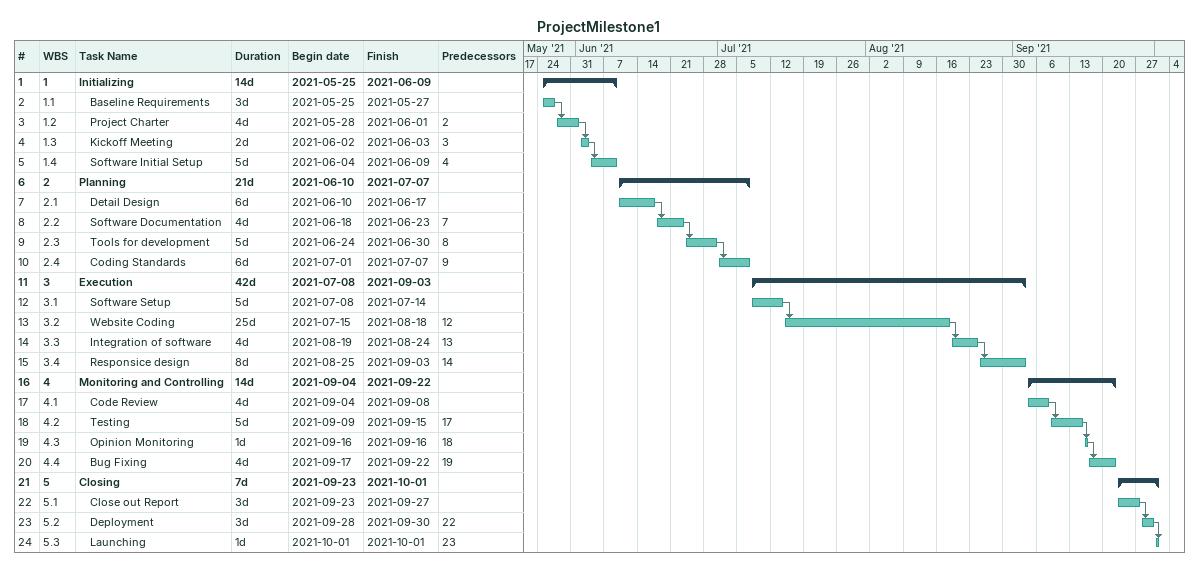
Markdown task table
ProjectMilestone1

| ID | WBS | Task | Duration | Start | Finish | Predecessors |
|---|---|---|---|---|---|---|
| 1 | 1 | **Initializing** | 14d | 2021-05-25 | 2021-06-09 |  |
| 2 | 1.1 | Baseline Requirements | 3d | 2021-05-25 | 2021-05-27 |  |
| 3 | 1.2 | Project Charter | 4d | 2021-05-28 | 2021-06-01 | 2 |
| 4 | 1.3 | Kickoff Meeting | 2d | 2021-06-02 | 2021-06-03 | 3 |
| 5 | 1.4 | Software Initial Setup | 5d | 2021-06-04 | 2021-06-09 | 4 |
| 6 | 2 | **Planning** | 21d | 2021-06-10 | 2021-07-07 |  |
| 7 | 2.1 | Detail Design | 6d | 2021-06-10 | 2021-06-17 |  |
| 8 | 2.2 | Software Documentation | 4d | 2021-06-18 | 2021-06-23 | 7 |
| 9 | 2.3 | Tools for development | 5d | 2021-06-24 | 2021-06-30 | 8 |
| 10 | 2.4 | Coding Standards | 6d | 2021-07-01 | 2021-07-07 | 9 |
| 11 | 3 | **Execution** | 42d | 2021-07-08 | 2021-09-03 |  |
| 12 | 3.1 | Software Setup | 5d | 2021-07-08 | 2021-07-14 |  |
| 13 | 3.2 | Website Coding | 25d | 2021-07-15 | 2021-08-18 | 12 |
| 14 | 3.3 | Integration of software | 4d | 2021-08-19 | 2021-08-24 | 13 |
| 15 | 3.4 | Responsice design | 8d | 2021-08-25 | 2021-09-03 | 14 |
| 16 | 4 | **Monitoring and Controlling** | 14d | 2021-09-04 | 2021-09-22 |  |
| 17 | 4.1 | Code Review | 4d | 2021-09-04 | 2021-09-08 |  |
| 18 | 4.2 | Testing | 5d | 2021-09-09 | 2021-09-15 | 17 |
| 19 | 4.3 | Opinion Monitoring | 1d | 2021-09-16 | 2021-09-16 | 18 |
| 20 | 4.4 | Bug Fixing | 4d | 2021-09-17 | 2021-09-22 | 19 |
| 21 | 5 | **Closing** | 7d | 2021-09-23 | 2021-10-01 |  |
| 22 | 5.1 | Close out Report | 3d | 2021-09-23 | 2021-09-27 |  |
| 23 | 5.2 | Deployment | 3d | 2021-09-28 | 2021-09-30 | 22 |
| 24 | 5.3 | Launching | 1d | 2021-10-01 | 2021-10-01 | 23 |
